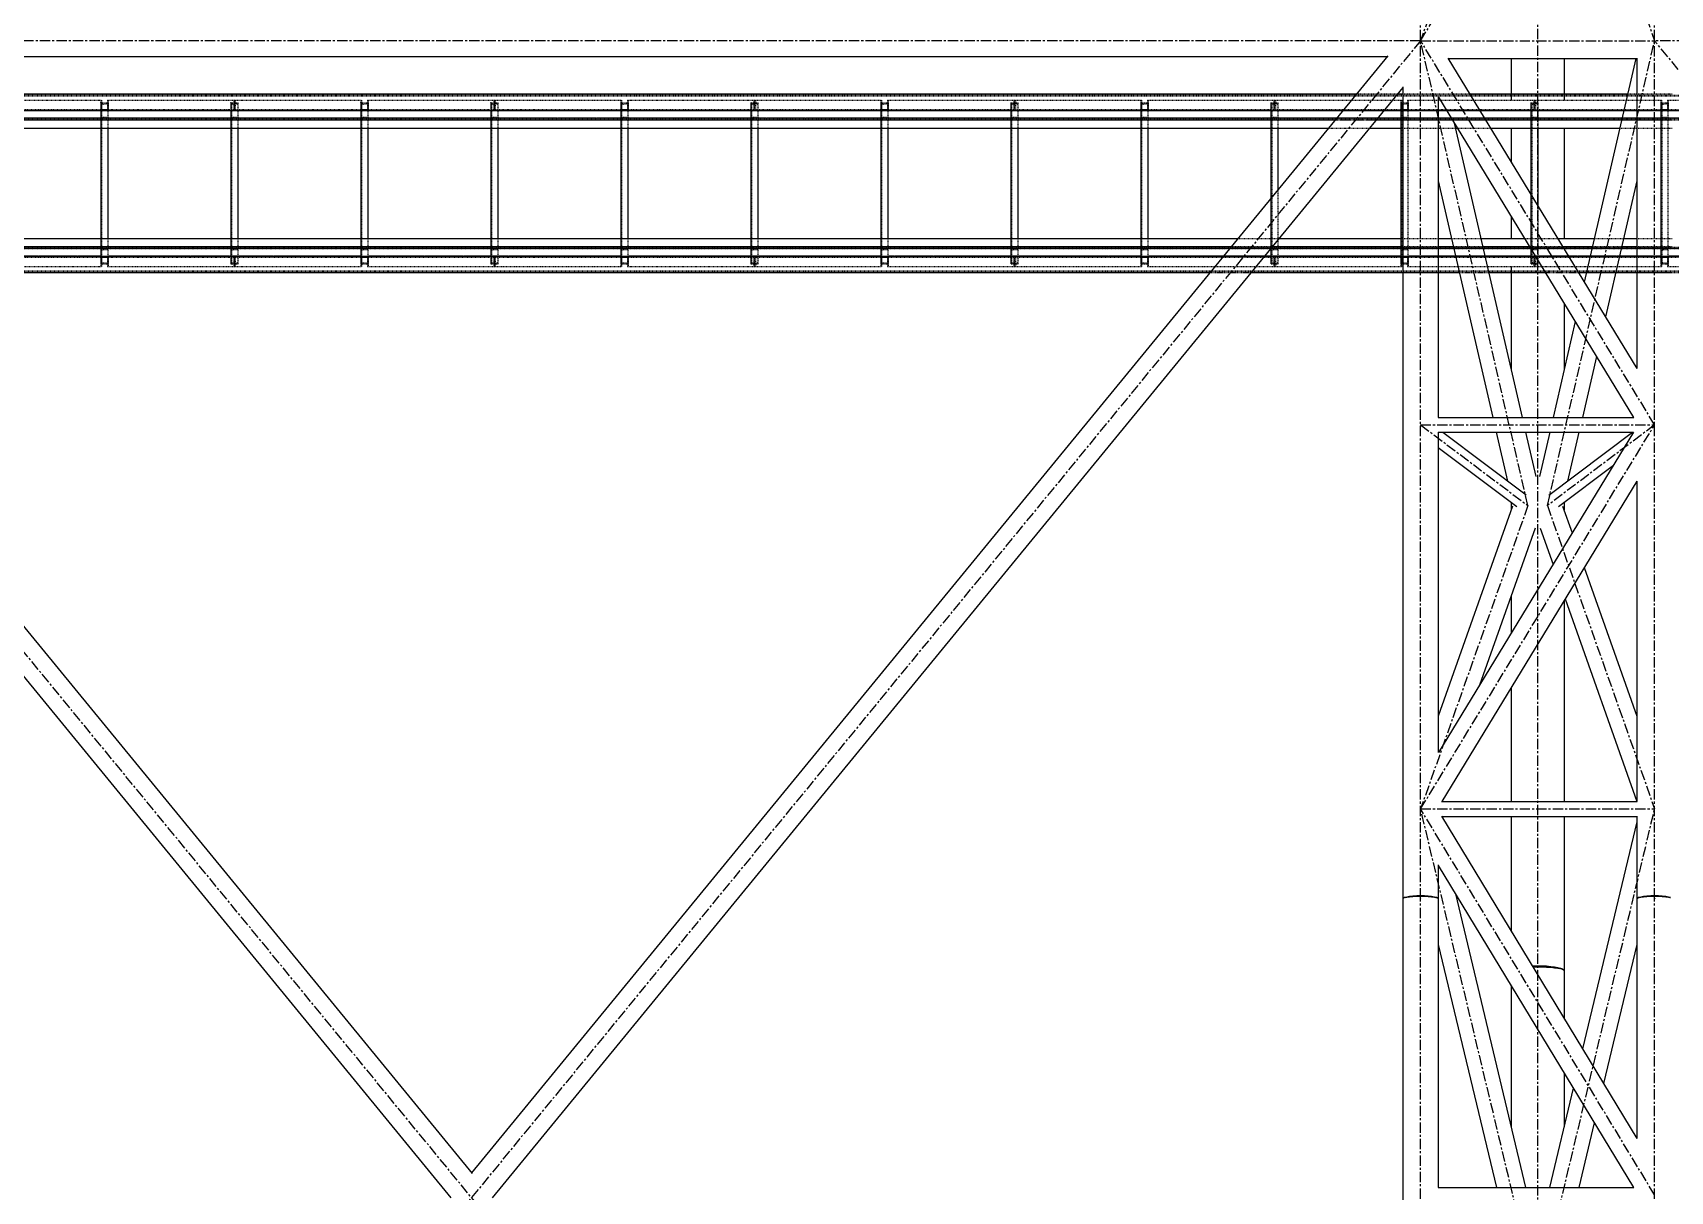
# Model space of a CAD drawing. Header units: millimetres. Extents: x 5143 to 30813, y 232 to 21408.
# Drawn here: x 18937 to 20197, y 16635 to 17526 of the extents above; entities that cross this region are included whole.
import ezdxf

# ---------------------------------------------------------------- set-up
doc = ezdxf.new("R2010")
doc.units = ezdxf.units.MM
doc.header["$LTSCALE"] = 0.25
for name, pattern in [('CENTER', [50.8, 31.75, -6.35, 6.35, -6.35]), ('XKITLINE00', [0]), ('XKITLINE02', [4, 2, -2]), ('XKITLINE03', [6, 3, -1, 1, -1])]:
    doc.linetypes.add(name, pattern=pattern)

msp = doc.modelspace()

# ---------------------------------------------------------------- linework, layer by layer
at = {"color": 8, "linetype": 'CENTER'}
for p, q in [((20005, 16860.1), (20005, 18041.9)), ((20185, 16860.1), (20185, 18041.9)), ((20095, 17973.6), (20095, 16804.9)), ((20005, 17520), (20185, 17815.4)), ((20087.5, 17753.3), (20005, 17520)), ((20102.5, 17753.3), (20185, 17520)), ((20005, 17520), (18545, 15740.3)), ((20005, 15740.3), (18545, 17520)), ((20005, 17520), (18545, 17520)), ((20087.5, 17162.4), (20005, 17520)), ((20185, 17224.5), (20005, 17520)), ((20005, 17520), (20185, 17520)), ((20102.5, 17162.4), (20185, 17520)), ((21645, 15740.3), (20185, 17520)), ((21645, 17520), (20185, 17520)), ((20005, 17224.5), (20087.5, 17162.4)), ((20005, 16929.1), (20185, 17224.5)), ((20005, 17224.5), (20185, 17224.5)), ((20185, 17224.5), (20102.5, 17162.4)), ((20087.5, 17162.4), (20005, 16929.1)), ((20102.5, 17162.4), (20185, 16929.1)), ((20087.5, 16583.8), (20005, 16929.1)), ((20185, 16632.2), (20005, 16929.1)), ((20005, 16929.1), (20185, 16929.1)), ((20102.5, 16583.8), (20185, 16929.1)), ((20005, 15740.3), (20005, 16860.1)), ((20185, 15740.3), (20185, 16860.1)), ((20095, 16804.9), (20095, 15913.5))]:
    msp.add_line(p, q, dxfattribs=at)
at = {"color": 8, "linetype": 'XKITLINE00'}
for p, q in [((18570.2, 17508.4), (19275.5, 16648.8)), ((18570.7, 17507.8), (19979.2, 17507.8)), ((19979.7, 17508.4), (19275, 16649.3)), ((20025.9, 17506.6), (20171.4, 17267.9)), ((20026.1, 17506.3), (20171.3, 17506.3)), ((20074.7, 17506.3), (20074.7, 17474.3)), ((20115.3, 17506.3), (20115.3, 17474.3)), ((20170.6, 17506.3), (20130.9, 17334.3)), ((20171.3, 17506.6), (20171.3, 17267.9)), ((18558.6, 17484.1), (19259.2, 16630.1)), ((19991.3, 17484.1), (19290.8, 16630.1)), ((19991.3, 17484.4), (19991.3, 16860.1)), ((20018.6, 17476.7), (20018.6, 17230.2)), ((20018.7, 17476.6), (20168.8, 17230.2)), ((20074.7, 17460.6), (20074.7, 17460.3)), ((20115.3, 17460.6), (20115.3, 17460.3)), ((20030.9, 17456.6), (20083.1, 17230.2)), ((20074.7, 17452.8), (20074.7, 17426.5)), ((20115.3, 17452.8), (20115.3, 17367.8)), ((20018.6, 17412.1), (20060.6, 17230.2)), ((20171.3, 17412.1), (20147.2, 17307.5)), ((20074.7, 17384.6), (20074.7, 17367.8)), ((20074.7, 17360.3), (20074.7, 17360)), ((20115.3, 17360.3), (20115.3, 17360)), ((20074.7, 17346.3), (20074.7, 17266.6)), ((20115.3, 17318), (20115.3, 17266.6)), ((20123.9, 17303.9), (20106.9, 17230.2)), ((20140.2, 17277.1), (20129.4, 17230.2)), ((20018.5, 17230.2), (20169, 17230.2)), ((20018.6, 17219), (20018.6, 16972.4)), ((20018.6, 17218.8), (20168.8, 17218.8)), ((20168.8, 17219), (20018.7, 16972.5)), ((20022, 17218.8), (20086.1, 17170.6)), ((20063.2, 17218.8), (20071.9, 17181.3)), ((20085.7, 17218.8), (20093.6, 17184.8)), ((20104.3, 17218.8), (20096.4, 17184.9)), ((20103.6, 17170.4), (20168, 17218.8)), ((20126.7, 17218.8), (20118.1, 17181.3)), ((20018.6, 17207.1), (20079.1, 17161.6)), ((20111, 17161.7), (20153.4, 17193.6)), ((20171.4, 17181.2), (20021.2, 16934.8)), ((20171.3, 17181.2), (20171.3, 16934.8)), ((20075.8, 17162.1), (20018.6, 17000.5)), ((20074.7, 17164.9), (20074.7, 17159.1)), ((20114.2, 17162.1), (20121.6, 17141.4)), ((20115.3, 17164.9), (20115.3, 17159.1)), ((20093, 17145.1), (20050.3, 17024.4)), ((20097, 17145.1), (20106.9, 17117.2)), ((20130.9, 17114.8), (20171.3, 17000.5)), ((20074.7, 17093.4), (20074.7, 17064.4)), ((20115.3, 17089.2), (20115.3, 16934.8)), ((20116.2, 17090.7), (20171.3, 16934.8)), ((20074.7, 17022.5), (20074.7, 16934.8)), ((20021, 16934.8), (20171.5, 16934.8)), ((20021.1, 16923.5), (20171.3, 16675.7)), ((20021.2, 16923.4), (20171.3, 16923.4)), ((20074.7, 16923.4), (20074.7, 16835.2)), ((20115.3, 16923.4), (20115.3, 16804.9)), ((20171.3, 16919.1), (20129.6, 16744.5)), ((20171.3, 16923.5), (20171.3, 16860.1)), ((20018.6, 16886), (20018.6, 16860.1)), ((20018.6, 16885.5), (20168.8, 16637.9)), ((19991.7, 16860.7), (19991.3, 16860.1)), ((19991.7, 16860.5), (19991.3, 16860.1)), ((19991.3, 16860.1), (19991.3, 15786)), ((19991.7, 16860.7), (19992.7, 16861.2)), ((19991.7, 16860.5), (19992.7, 16860.9)), ((19992.7, 16861.2), (19994.3, 16861.6)), ((19992.7, 16860.9), (19994.3, 16861.3)), ((19993, 16861), (19993.2, 16861.1)), ((19993.2, 16861.1), (19994.8, 16861.6)), ((19994.3, 16861.6), (19996.5, 16862)), ((19994.3, 16861.3), (19996.5, 16861.6)), ((19994.8, 16861.6), (19996.9, 16861.9)), ((19996.5, 16862), (19999.1, 16862.3)), ((19996.5, 16861.6), (19999.1, 16861.8)), ((19996.9, 16861.9), (19999.3, 16862.2)), ((19999.1, 16862.3), (20002, 16862.5)), ((19999.1, 16861.8), (20002, 16861.9)), ((19999.3, 16862.2), (20002.1, 16862.4)), ((20002, 16862.5), (20005, 16862.5)), ((20002, 16861.9), (20005, 16862)), ((20002.1, 16862.4), (20005, 16862.4)), ((20005, 16862.5), (20008, 16862.5)), ((20005, 16862.4), (20007.9, 16862.4)), ((20005, 16862), (20008, 16861.9)), ((20007.9, 16862.4), (20010.7, 16862.2)), ((20008, 16862.5), (20010.9, 16862.3)), ((20008, 16861.9), (20010.9, 16861.8)), ((20010.7, 16862.2), (20013.1, 16861.9)), ((20010.9, 16862.3), (20013.5, 16862)), ((20010.9, 16861.8), (20013.5, 16861.6)), ((20013.1, 16861.9), (20015.2, 16861.6)), ((20013.5, 16862), (20015.7, 16861.6)), ((20013.5, 16861.6), (20015.7, 16861.3)), ((20015.2, 16861.6), (20016.8, 16861.1)), ((20015.7, 16861.6), (20017.3, 16861.2)), ((20015.7, 16861.3), (20017.3, 16860.9)), ((20016.8, 16861.1), (20017, 16861)), ((20017.3, 16861.2), (20018.3, 16860.7)), ((20017.3, 16860.9), (20018.3, 16860.5)), ((20018.3, 16860.7), (20018.6, 16860.1)), ((20018.3, 16860.5), (20018.6, 16860.1)), ((20018.6, 16860.1), (20018.6, 16637.9)), ((20031.9, 16863.7), (20085.8, 16637.9)), ((20171.7, 16860.7), (20171.3, 16860.1)), ((20171.7, 16860.5), (20171.3, 16860.1)), ((20171.3, 16860.1), (20171.3, 16675.7)), ((20171.7, 16860.7), (20172.7, 16861.2)), ((20171.7, 16860.5), (20172.7, 16860.9)), ((20172.7, 16861.2), (20174.3, 16861.6)), ((20172.7, 16860.9), (20174.3, 16861.3)), ((20173, 16861), (20173.2, 16861.1)), ((20173.2, 16861.1), (20174.8, 16861.6)), ((20174.3, 16861.6), (20176.5, 16862)), ((20174.3, 16861.3), (20176.5, 16861.6)), ((20174.8, 16861.6), (20176.9, 16861.9)), ((20176.5, 16862), (20179.1, 16862.3)), ((20176.5, 16861.6), (20179.1, 16861.8)), ((20176.9, 16861.9), (20179.3, 16862.2)), ((20179.1, 16862.3), (20182, 16862.5)), ((20179.1, 16861.8), (20182, 16862)), ((20179.3, 16862.2), (20182.1, 16862.4)), ((20182, 16862.5), (20185, 16862.5)), ((20182, 16862), (20185, 16862)), ((20182.1, 16862.4), (20185, 16862.4)), ((20185, 16862.5), (20188, 16862.5)), ((20185, 16862.4), (20187.9, 16862.4)), ((20185, 16862), (20188, 16862)), ((20187.9, 16862.4), (20190.7, 16862.2)), ((20188, 16862.5), (20190.9, 16862.3)), ((20188, 16862), (20190.9, 16861.8)), ((20190.7, 16862.2), (20193.1, 16861.9)), ((20190.9, 16862.3), (20193.5, 16862)), ((20190.9, 16861.8), (20193.5, 16861.6)), ((20193.1, 16861.9), (20195.2, 16861.6)), ((20193.5, 16862), (20195.7, 16861.6)), ((20193.5, 16861.6), (20195.7, 16861.3)), ((20195.2, 16861.6), (20196.8, 16861.1)), ((20195.7, 16861.6), (20197.3, 16861.2)), ((20195.7, 16861.3), (20197.3, 16860.9)), ((20196.8, 16861.1), (20197, 16861)), ((20018.6, 16824.8), (20063.3, 16637.9)), ((20171.3, 16824.8), (20145.8, 16717.9)), ((20090.9, 16808.4), (20091.5, 16808.4)), ((20091.1, 16808.2), (20091.7, 16808.2)), ((20091.4, 16807.6), (20091.5, 16807.6)), ((20091.5, 16808.4), (20095, 16808.5)), ((20091.5, 16807.6), (20095, 16807.7)), ((20091.7, 16808.2), (20095, 16808.3)), ((20095, 16808.5), (20098.5, 16808.4)), ((20095, 16808.3), (20098.3, 16808.2)), ((20095, 16807.7), (20098.5, 16807.6)), ((20098.3, 16808.2), (20101.5, 16808.1)), ((20098.5, 16808.4), (20101.9, 16808.3)), ((20098.5, 16807.6), (20101.9, 16807.5)), ((20101.5, 16808.1), (20104.6, 16807.8)), ((20101.9, 16808.3), (20105.1, 16808)), ((20101.9, 16807.5), (20105.1, 16807.3)), ((20104.6, 16807.8), (20107.3, 16807.5)), ((20105.1, 16808), (20108, 16807.6)), ((20105.1, 16807.3), (20108, 16807)), ((20107.3, 16807.5), (20109.6, 16807.1)), ((20108, 16807.6), (20110.5, 16807.2)), ((20108, 16807), (20110.5, 16806.7)), ((20109.6, 16807.1), (20111.6, 16806.6)), ((20110.5, 16807.2), (20112.6, 16806.7)), ((20110.5, 16806.7), (20112.6, 16806.3)), ((20111.6, 16806.6), (20112.1, 16806.4)), ((20112.6, 16806.7), (20114.1, 16806.1)), ((20112.6, 16806.3), (20114.1, 16805.8)), ((20114.1, 16806.1), (20115, 16805.5)), ((20114.1, 16805.8), (20115, 16805.4)), ((20115, 16805.5), (20115.3, 16804.9)), ((20115, 16805.4), (20115.3, 16804.9)), ((20115.3, 16804.9), (20115.3, 16768.2)), ((20074.7, 16793), (20074.7, 16684.5)), ((20122.4, 16714.3), (20104.1, 16637.9)), ((20115.3, 16726.1), (20115.3, 16684.5)), ((20138.6, 16687.7), (20126.7, 16637.9)), ((20018.6, 16637.9), (20169, 16637.9))]:
    msp.add_line(p, q, dxfattribs=at)
at = {"color": 3, "linetype": 'XKITLINE02'}
for p, q in [((17635, 17478.1), (21735, 17478.1)), ((17635, 17477.6), (21735, 17477.6)), ((18892.7, 17474.3), (18990.4, 17474.3)), ((18989.8, 17474.3), (18989.8, 17466.3)), ((18990, 17348.3), (18990, 17472.3)), ((18990, 17472.3), (18995.5, 17472.3)), ((18990, 17472.3), (18995.5, 17472.3)), ((18990, 17460.3), (18990, 17472.3)), ((18990.4, 17474.3), (18990.4, 17467.1)), ((18990.7, 17348.3), (18990.7, 17472.3)), ((18990.7, 17471.2), (18995.5, 17471.6)), ((18990.7, 17461.3), (18990.7, 17471.2)), ((18994.9, 17474.3), (18994.9, 17467.1)), ((18994.9, 17474.3), (19092.7, 17474.3)), ((18995.5, 17474.3), (18995.5, 17466.3)), ((18995.5, 17348.3), (18995.5, 17472.3)), ((18995.5, 17471.6), (18995.5, 17472.3)), ((19090, 17348.3), (19090, 17472.3)), ((19090, 17472.3), (19095.5, 17472.3)), ((19090, 17472.3), (19095.5, 17472.3)), ((19090, 17460.3), (19090, 17472.3)), ((19090.7, 17348.3), (19090.7, 17472.3)), ((19090.7, 17471.2), (19095.5, 17471.6)), ((19090.7, 17461.3), (19090.7, 17471.2)), ((19092.2, 17474.3), (19092.2, 17467.1)), ((19092.7, 17474.3), (19190.4, 17474.3)), ((19092.7, 17466.3), (19092.7, 17474.3)), ((19092.7, 17466.3), (19092.7, 17474.3)), ((19093.3, 17474.3), (19093.3, 17467.1)), ((19095.5, 17348.3), (19095.5, 17472.3)), ((19095.5, 17471.6), (19095.5, 17472.3)), ((19189.8, 17474.3), (19189.8, 17466.3)), ((19190, 17348.3), (19190, 17472.3)), ((19190, 17472.3), (19195.5, 17472.3)), ((19190, 17472.3), (19195.5, 17472.3)), ((19190, 17460.3), (19190, 17472.3)), ((19190.4, 17474.3), (19190.4, 17467.1)), ((19190.7, 17348.3), (19190.7, 17472.3)), ((19190.7, 17471.2), (19195.5, 17471.6)), ((19190.7, 17461.3), (19190.7, 17471.2)), ((19194.9, 17474.3), (19194.9, 17467.1)), ((19194.9, 17474.3), (19292.7, 17474.3)), ((19195.5, 17474.3), (19195.5, 17466.3)), ((19195.5, 17348.3), (19195.5, 17472.3)), ((19195.5, 17471.6), (19195.5, 17472.3)), ((19290, 17472.3), (19295.5, 17472.3)), ((19290, 17460.3), (19290, 17472.3)), ((19290, 17348.3), (19290, 17472.3)), ((19290, 17472.3), (19295.5, 17472.3)), ((19290.7, 17348.3), (19290.7, 17472.3)), ((19290.7, 17471.2), (19295.5, 17471.6)), ((19290.7, 17461.3), (19290.7, 17471.2)), ((19292.2, 17474.3), (19292.2, 17467.1)), ((19292.7, 17466.3), (19292.7, 17474.3)), ((19292.7, 17474.3), (19390.4, 17474.3)), ((19292.7, 17466.3), (19292.7, 17474.3)), ((19293.3, 17474.3), (19293.3, 17467.1)), ((19295.5, 17471.6), (19295.5, 17472.3)), ((19295.5, 17348.3), (19295.5, 17472.3)), ((19389.8, 17474.3), (19389.8, 17466.3)), ((19390, 17472.3), (19395.5, 17472.3)), ((19390, 17460.3), (19390, 17472.3)), ((19390, 17348.3), (19390, 17472.3)), ((19390, 17472.3), (19395.5, 17472.3)), ((19390.4, 17474.3), (19390.4, 17467.1)), ((19390.7, 17348.3), (19390.7, 17472.3)), ((19390.7, 17471.2), (19395.5, 17471.6)), ((19390.7, 17461.3), (19390.7, 17471.2)), ((19394.9, 17474.3), (19394.9, 17467.1)), ((19394.9, 17474.3), (19492.7, 17474.3)), ((19395.5, 17474.3), (19395.5, 17466.3)), ((19395.5, 17471.6), (19395.5, 17472.3)), ((19395.5, 17348.3), (19395.5, 17472.3)), ((19490, 17348.3), (19490, 17472.3)), ((19490, 17472.3), (19495.5, 17472.3)), ((19490, 17472.3), (19495.5, 17472.3)), ((19490, 17460.3), (19490, 17472.3)), ((19490.7, 17348.3), (19490.7, 17472.3)), ((19490.7, 17471.2), (19495.5, 17471.6)), ((19490.7, 17461.3), (19490.7, 17471.2)), ((19492.2, 17474.3), (19492.2, 17467.1)), ((19492.7, 17466.3), (19492.7, 17474.3)), ((19492.7, 17474.3), (19590.4, 17474.3)), ((19492.7, 17466.3), (19492.7, 17474.3)), ((19493.3, 17474.3), (19493.3, 17467.1)), ((19495.5, 17348.3), (19495.5, 17472.3)), ((19495.5, 17471.6), (19495.5, 17472.3)), ((19589.8, 17474.3), (19589.8, 17466.3)), ((19590, 17348.3), (19590, 17472.3)), ((19590, 17472.3), (19595.5, 17472.3)), ((19590, 17472.3), (19595.5, 17472.3)), ((19590, 17460.3), (19590, 17472.3)), ((19590.4, 17474.3), (19590.4, 17467.1)), ((19590.7, 17348.3), (19590.7, 17472.3)), ((19590.7, 17471.2), (19595.5, 17471.6)), ((19590.7, 17461.3), (19590.7, 17471.2)), ((19594.9, 17474.3), (19594.9, 17467.1)), ((19594.9, 17474.3), (19692.7, 17474.3)), ((19595.5, 17474.3), (19595.5, 17466.3)), ((19595.5, 17348.3), (19595.5, 17472.3)), ((19595.5, 17471.6), (19595.5, 17472.3)), ((19690, 17348.3), (19690, 17472.3)), ((19690, 17472.3), (19695.5, 17472.3)), ((19690, 17472.3), (19695.5, 17472.3)), ((19690, 17460.3), (19690, 17472.3)), ((19690.7, 17348.3), (19690.7, 17472.3)), ((19690.7, 17471.2), (19695.5, 17471.6)), ((19690.7, 17461.3), (19690.7, 17471.2)), ((19692.2, 17474.3), (19692.2, 17467.1)), ((19692.7, 17466.3), (19692.7, 17474.3)), ((19692.7, 17474.3), (19790.4, 17474.3)), ((19692.7, 17466.3), (19692.7, 17474.3)), ((19693.3, 17474.3), (19693.3, 17467.1)), ((19695.5, 17348.3), (19695.5, 17472.3)), ((19695.5, 17471.6), (19695.5, 17472.3)), ((19789.8, 17474.3), (19789.8, 17466.3)), ((19790, 17348.3), (19790, 17472.3)), ((19790, 17472.3), (19795.5, 17472.3)), ((19790, 17472.3), (19795.5, 17472.3)), ((19790, 17460.3), (19790, 17472.3)), ((19790.4, 17474.3), (19790.4, 17467.1)), ((19790.7, 17348.3), (19790.7, 17472.3)), ((19790.7, 17471.2), (19795.5, 17471.6)), ((19790.7, 17461.3), (19790.7, 17471.2)), ((19794.9, 17474.3), (19794.9, 17467.1)), ((19794.9, 17474.3), (19892.7, 17474.3)), ((19795.5, 17474.3), (19795.5, 17466.3)), ((19795.5, 17348.3), (19795.5, 17472.3)), ((19795.5, 17471.6), (19795.5, 17472.3)), ((19890, 17348.3), (19890, 17472.3)), ((19890, 17472.3), (19895.5, 17472.3)), ((19890, 17472.3), (19895.5, 17472.3)), ((19890, 17460.3), (19890, 17472.3)), ((19890.7, 17348.3), (19890.7, 17472.3)), ((19890.7, 17471.2), (19895.5, 17471.6)), ((19890.7, 17461.3), (19890.7, 17471.2)), ((19892.2, 17474.3), (19892.2, 17467.1)), ((19892.7, 17466.3), (19892.7, 17474.3)), ((19892.7, 17474.3), (19955.7, 17474.3)), ((19892.7, 17466.3), (19892.7, 17474.3)), ((19893.3, 17474.3), (19893.3, 17467.1)), ((19895.5, 17348.3), (19895.5, 17472.3)), ((19895.5, 17471.6), (19895.5, 17472.3)), ((19953.7, 17474.3), (19990.4, 17474.3)), ((19955.6, 17479), (19987.1, 17479)), ((19989.8, 17474.3), (19989.8, 17466.3)), ((19990, 17348.3), (19990, 17472.3)), ((19990, 17472.3), (19995.5, 17472.3)), ((19990, 17472.3), (19995.5, 17472.3)), ((19990, 17460.3), (19990, 17472.3)), ((19990.4, 17474.3), (19990.4, 17467.1)), ((19990.7, 17348.3), (19990.7, 17472.3)), ((19990.7, 17471.2), (19995.5, 17471.6)), ((19990.7, 17461.3), (19990.7, 17471.2)), ((19991.3, 17479), (20042.8, 17479)), ((19994.9, 17474.3), (19994.9, 17467.1)), ((19994.9, 17474.3), (20092.7, 17474.3)), ((19995.5, 17474.3), (19995.5, 17466.3)), ((19995.5, 17348.3), (19995.5, 17472.3)), ((19995.5, 17471.6), (19995.5, 17472.3)), ((20090, 17348.3), (20090, 17472.3)), ((20090, 17472.3), (20095.5, 17472.3)), ((20090, 17472.3), (20095.5, 17472.3)), ((20090, 17460.3), (20090, 17472.3)), ((20090.7, 17348.3), (20090.7, 17472.3)), ((20090.7, 17471.2), (20095.5, 17471.6)), ((20090.7, 17461.3), (20090.7, 17471.2)), ((20092.2, 17474.3), (20092.2, 17467.1)), ((20092.7, 17466.3), (20092.7, 17474.3)), ((20092.7, 17474.3), (20190.4, 17474.3)), ((20092.7, 17466.3), (20092.7, 17474.3)), ((20093.3, 17474.3), (20093.3, 17467.1)), ((20095.5, 17348.3), (20095.5, 17472.3)), ((20095.5, 17471.6), (20095.5, 17472.3)), ((20164.3, 17479), (20198.6, 17479)), ((20189.8, 17474.3), (20189.8, 17466.3)), ((20190, 17348.3), (20190, 17472.3)), ((20190, 17472.3), (20195.5, 17472.3)), ((20190, 17472.3), (20195.5, 17472.3)), ((20190, 17460.3), (20190, 17472.3)), ((20190.4, 17474.3), (20190.4, 17467.1)), ((20190.7, 17348.3), (20190.7, 17472.3)), ((20190.7, 17471.2), (20195.5, 17471.6)), ((20190.7, 17461.3), (20190.7, 17471.2)), ((20194.9, 17474.3), (20194.9, 17467.1)), ((20194.9, 17474.3), (20292.7, 17474.3)), ((20195.5, 17474.3), (20195.5, 17466.3)), ((20195.5, 17348.3), (20195.5, 17472.3)), ((20195.5, 17471.6), (20195.5, 17472.3)), ((17635, 17460.4), (21735, 17460.4)), ((17635, 17460.3), (21735, 17460.3)), ((17635, 17459.8), (21735, 17459.8)), ((17635, 17459.4), (21735, 17459.4)), ((17635, 17459), (21695, 17459)), ((18892.7, 17466.3), (18995.6, 17466.3)), ((18893.3, 17467.1), (18995.6, 17467.1)), ((18989.7, 17467.1), (18989.7, 17466.3)), ((18989.7, 17467.1), (19092.2, 17467.1)), ((18989.7, 17466.3), (19092.7, 17466.3)), ((18990, 17460.3), (18995.5, 17460.3)), ((18990.7, 17461.3), (18995.5, 17461)), ((18995.5, 17460.3), (18995.5, 17461)), ((18995.6, 17467.1), (18995.6, 17466.3)), ((19086.9, 17467.1), (19086.9, 17466.3)), ((19090, 17466.3), (19092.7, 17466.3)), ((19090, 17460.3), (19095.5, 17460.3)), ((19090.7, 17461.3), (19095.5, 17461)), ((19092.7, 17466.3), (19195.6, 17466.3)), ((19093.3, 17467.1), (19195.6, 17467.1)), ((19095.5, 17460.3), (19095.5, 17461)), ((19098.6, 17467.1), (19098.6, 17466.3)), ((19189.7, 17467.1), (19189.7, 17466.3)), ((19189.7, 17467.1), (19292.2, 17467.1)), ((19189.7, 17466.3), (19292.7, 17466.3)), ((19190, 17460.3), (19195.5, 17460.3)), ((19190.7, 17461.3), (19195.5, 17461)), ((19195.5, 17460.3), (19195.5, 17461)), ((19195.6, 17467.1), (19195.6, 17466.3)), ((19286.9, 17467.1), (19286.9, 17466.3)), ((19290, 17466.3), (19292.7, 17466.3)), ((19290, 17460.3), (19295.5, 17460.3)), ((19290.7, 17461.3), (19295.5, 17461)), ((19292.7, 17466.3), (19395.6, 17466.3)), ((19293.3, 17467.1), (19395.6, 17467.1)), ((19295.5, 17460.3), (19295.5, 17461)), ((19298.6, 17467.1), (19298.6, 17466.3)), ((19389.7, 17467.1), (19389.7, 17466.3)), ((19389.7, 17467.1), (19492.2, 17467.1)), ((19389.7, 17466.3), (19492.7, 17466.3)), ((19390, 17460.3), (19395.5, 17460.3)), ((19390.7, 17461.3), (19395.5, 17461)), ((19395.5, 17460.3), (19395.5, 17461)), ((19395.6, 17467.1), (19395.6, 17466.3)), ((19486.9, 17467.1), (19486.9, 17466.3)), ((19490, 17466.3), (19492.7, 17466.3)), ((19490, 17460.3), (19495.5, 17460.3)), ((19490.7, 17461.3), (19495.5, 17461)), ((19492.7, 17466.3), (19595.6, 17466.3)), ((19493.3, 17467.1), (19595.6, 17467.1)), ((19495.5, 17460.3), (19495.5, 17461)), ((19498.6, 17467.1), (19498.6, 17466.3)), ((19589.7, 17467.1), (19589.7, 17466.3)), ((19589.7, 17467.1), (19692.2, 17467.1)), ((19589.7, 17466.3), (19692.7, 17466.3)), ((19590, 17460.3), (19595.5, 17460.3)), ((19590.7, 17461.3), (19595.5, 17461)), ((19595.5, 17460.3), (19595.5, 17461)), ((19595.6, 17467.1), (19595.6, 17466.3)), ((19686.9, 17467.1), (19686.9, 17466.3)), ((19690, 17466.3), (19692.7, 17466.3)), ((19690, 17460.3), (19695.5, 17460.3)), ((19690.7, 17461.3), (19695.5, 17461)), ((19692.7, 17466.3), (19795.6, 17466.3)), ((19693.3, 17467.1), (19795.6, 17467.1)), ((19695.5, 17460.3), (19695.5, 17461)), ((19698.6, 17467.1), (19698.6, 17466.3)), ((19789.7, 17467.1), (19789.7, 17466.3)), ((19789.7, 17467.1), (19892.2, 17467.1)), ((19789.7, 17466.3), (19892.7, 17466.3)), ((19790, 17460.3), (19795.5, 17460.3)), ((19790.7, 17461.3), (19795.5, 17461)), ((19795.5, 17460.3), (19795.5, 17461)), ((19795.6, 17467.1), (19795.6, 17466.3)), ((19886.9, 17467.1), (19886.9, 17466.3)), ((19890, 17466.3), (19892.7, 17466.3)), ((19890, 17460.3), (19895.5, 17460.3)), ((19890.7, 17461.3), (19895.5, 17461)), ((19892.7, 17466.3), (19995.6, 17466.3)), ((19893.3, 17467.1), (19995.6, 17467.1)), ((19895.5, 17460.3), (19895.5, 17461)), ((19898.6, 17467.1), (19898.6, 17466.3)), ((19939.2, 17459), (19970.7, 17459)), ((19945.2, 17466.3), (19989.8, 17466.3)), ((19989.7, 17467.1), (19989.7, 17466.3)), ((19989.7, 17467.1), (20092.2, 17467.1)), ((19989.7, 17466.3), (20092.7, 17466.3)), ((19990, 17460.3), (19995.5, 17460.3)), ((19990.7, 17461.3), (19995.5, 17461)), ((19991.3, 17459), (20054.9, 17459)), ((19995.5, 17460.3), (19995.5, 17461)), ((19995.6, 17467.1), (19995.6, 17466.3)), ((20018.3, 17466.3), (20092.7, 17466.3)), ((20086.9, 17467.1), (20086.9, 17466.3)), ((20090, 17460.3), (20095.5, 17460.3)), ((20090.7, 17461.3), (20095.5, 17461)), ((20092.7, 17466.3), (20195.6, 17466.3)), ((20093.3, 17467.1), (20195.6, 17467.1)), ((20095.5, 17460.3), (20095.5, 17461)), ((20098.6, 17467.1), (20098.6, 17466.3)), ((20159.7, 17459), (20198.6, 17459)), ((20161.4, 17466.3), (20189.8, 17466.3)), ((20189.7, 17467.1), (20189.7, 17466.3)), ((20189.7, 17467.1), (20292.2, 17467.1)), ((20189.7, 17466.3), (20292.7, 17466.3)), ((20190, 17460.3), (20195.5, 17460.3)), ((20190.7, 17461.3), (20195.5, 17461)), ((20195.5, 17460.3), (20195.5, 17461)), ((20195.6, 17467.1), (20195.6, 17466.3)), ((19934.1, 17452.8), (19965.6, 17452.8)), ((19991.3, 17452.8), (20031.7, 17452.8)), ((20033.2, 17452.8), (20058.7, 17452.8)), ((20158.3, 17452.8), (20198.6, 17452.8)), ((19890, 17348.3), (19890, 17399)), ((19895.5, 17348.3), (19895.5, 17405.7)), ((20090, 17348.3), (20090, 17401.4)), ((20095.5, 17348.3), (20095.5, 17392.4)), ((17635, 17361.1), (21735, 17361.1)), ((17635, 17360.7), (21735, 17360.7)), ((17635, 17360.3), (21735, 17360.3)), ((17635, 17360.2), (21735, 17360.2)), ((18990, 17348.3), (18990, 17367.8)), ((18990, 17360.3), (18995.5, 17360.3)), ((18990, 17348.3), (18990, 17360.3)), ((18990.7, 17359.2), (18995.5, 17359.6)), ((18990.7, 17349.3), (18990.7, 17359.2)), ((18995.5, 17348.3), (18995.5, 17367.8)), ((18995.5, 17359.6), (18995.5, 17360.3)), ((19090, 17348.3), (19090, 17367.8)), ((19090, 17360.3), (19095.5, 17360.3)), ((19090, 17348.3), (19090, 17360.3)), ((19090.7, 17359.2), (19095.5, 17359.6)), ((19090.7, 17349.3), (19090.7, 17359.2)), ((19095.5, 17348.3), (19095.5, 17367.8)), ((19095.5, 17359.6), (19095.5, 17360.3)), ((19190, 17348.3), (19190, 17367.8)), ((19190, 17360.3), (19195.5, 17360.3)), ((19190, 17348.3), (19190, 17360.3)), ((19190.7, 17359.2), (19195.5, 17359.6)), ((19190.7, 17349.3), (19190.7, 17359.2)), ((19195.5, 17348.3), (19195.5, 17367.8)), ((19195.5, 17359.6), (19195.5, 17360.3)), ((19290, 17348.3), (19290, 17367.8)), ((19290, 17360.3), (19295.5, 17360.3)), ((19290, 17348.3), (19290, 17360.3)), ((19290.7, 17359.2), (19295.5, 17359.6)), ((19290.7, 17349.3), (19290.7, 17359.2)), ((19295.5, 17348.3), (19295.5, 17367.8)), ((19295.5, 17359.6), (19295.5, 17360.3)), ((19390, 17348.3), (19390, 17367.8)), ((19390, 17360.3), (19395.5, 17360.3)), ((19390, 17348.3), (19390, 17360.3)), ((19390.7, 17359.2), (19395.5, 17359.6)), ((19390.7, 17349.3), (19390.7, 17359.2)), ((19395.5, 17348.3), (19395.5, 17367.8)), ((19395.5, 17359.6), (19395.5, 17360.3)), ((19490, 17348.3), (19490, 17367.8)), ((19490, 17360.3), (19495.5, 17360.3)), ((19490, 17348.3), (19490, 17360.3)), ((19490.7, 17359.2), (19495.5, 17359.6)), ((19490.7, 17349.3), (19490.7, 17359.2)), ((19495.5, 17348.3), (19495.5, 17367.8)), ((19495.5, 17359.6), (19495.5, 17360.3)), ((19590, 17348.3), (19590, 17367.8)), ((19590, 17360.3), (19595.5, 17360.3)), ((19590, 17348.3), (19590, 17360.3)), ((19590.7, 17359.2), (19595.5, 17359.6)), ((19590.7, 17349.3), (19590.7, 17359.2)), ((19595.5, 17348.3), (19595.5, 17367.8)), ((19595.5, 17359.6), (19595.5, 17360.3)), ((19690, 17348.3), (19690, 17367.8)), ((19690, 17360.3), (19695.5, 17360.3)), ((19690, 17348.3), (19690, 17360.3)), ((19690.7, 17359.2), (19695.5, 17359.6)), ((19690.7, 17349.3), (19690.7, 17359.2)), ((19695.5, 17348.3), (19695.5, 17367.8)), ((19695.5, 17359.6), (19695.5, 17360.3)), ((19790, 17348.3), (19790, 17367.8)), ((19790, 17360.3), (19795.5, 17360.3)), ((19790, 17348.3), (19790, 17360.3)), ((19790.7, 17359.2), (19795.5, 17359.6)), ((19790.7, 17349.3), (19790.7, 17359.2)), ((19795.5, 17348.3), (19795.5, 17367.8)), ((19795.5, 17359.6), (19795.5, 17360.3)), ((19859.3, 17361.6), (19890.8, 17361.6)), ((19864.4, 17367.8), (19895.9, 17367.8)), ((19890, 17360.3), (19895.5, 17360.3)), ((19890, 17348.3), (19890, 17360.3)), ((19890.7, 17359.2), (19895.5, 17359.6)), ((19890.7, 17349.3), (19890.7, 17359.2)), ((19895.5, 17359.6), (19895.5, 17360.3)), ((19990, 17348.3), (19990, 17367.8)), ((19990, 17360.3), (19995.5, 17360.3)), ((19990, 17348.3), (19990, 17360.3)), ((19990.7, 17359.2), (19995.5, 17359.6)), ((19990.7, 17349.3), (19990.7, 17359.2)), ((19991.3, 17367.8), (20018.6, 17367.8)), ((19991.3, 17361.6), (20018.6, 17361.6)), ((19995.5, 17359.6), (19995.5, 17360.3)), ((20028.9, 17367.8), (20051.4, 17367.8)), ((20030.3, 17361.6), (20052.8, 17361.6)), ((20085, 17367.8), (20110.5, 17367.8)), ((20088.7, 17361.6), (20114.3, 17361.6)), ((20090, 17360.3), (20095.5, 17360.3)), ((20090, 17348.3), (20090, 17360.3)), ((20090.7, 17359.2), (20095.5, 17359.6)), ((20090.7, 17349.3), (20090.7, 17359.2)), ((20095.5, 17359.6), (20095.5, 17360.3)), ((20137.2, 17361.6), (20159.7, 17361.6)), ((20138.6, 17367.8), (20161.1, 17367.8)), ((20171.3, 17367.8), (20198.6, 17367.8)), ((20171.3, 17361.6), (20198.6, 17361.6)), ((20190, 17360.3), (20195.5, 17360.3)), ((20190, 17348.3), (20190, 17360.3)), ((20190.7, 17359.2), (20195.5, 17359.6)), ((20190.7, 17349.3), (20190.7, 17359.2)), ((20195.5, 17359.6), (20195.5, 17360.3)), ((18892.7, 17354.3), (18995.6, 17354.3)), ((18892.7, 17346.3), (18990.4, 17346.3)), ((18893.3, 17353.5), (18995.6, 17353.5)), ((18989.7, 17354.3), (19092.7, 17354.3)), ((18989.7, 17354.3), (18989.7, 17353.5)), ((18989.7, 17353.5), (19092.2, 17353.5)), ((18989.8, 17354.3), (18989.8, 17346.3)), ((18990, 17348.3), (18995.5, 17348.3)), ((18990, 17348.3), (18995.5, 17348.3)), ((18990.4, 17353.5), (18990.4, 17346.3)), ((18990.7, 17349.3), (18995.5, 17349)), ((18994.9, 17353.5), (18994.9, 17346.3)), ((18994.9, 17346.3), (19092.7, 17346.3)), ((18995.5, 17354.3), (18995.5, 17346.3)), ((18995.5, 17348.3), (18995.5, 17349)), ((18995.6, 17354.3), (18995.6, 17353.5)), ((19086.9, 17354.3), (19086.9, 17353.5)), ((19090, 17348.3), (19095.5, 17348.3)), ((19090, 17348.3), (19095.5, 17348.3)), ((19090.7, 17349.3), (19095.5, 17349)), ((19092.2, 17353.5), (19092.2, 17346.3)), ((19092.7, 17354.3), (19195.6, 17354.3)), ((19092.7, 17346.3), (19092.7, 17354.3)), ((19092.7, 17346.3), (19092.7, 17354.3)), ((19092.7, 17346.3), (19190.4, 17346.3)), ((19093.3, 17353.5), (19195.6, 17353.5)), ((19093.3, 17353.5), (19093.3, 17346.3)), ((19095.5, 17348.3), (19095.5, 17349)), ((19098.6, 17354.3), (19098.6, 17353.5)), ((19189.7, 17354.3), (19292.7, 17354.3)), ((19189.7, 17354.3), (19189.7, 17353.5)), ((19189.7, 17353.5), (19292.2, 17353.5)), ((19189.8, 17354.3), (19189.8, 17346.3)), ((19190, 17348.3), (19195.5, 17348.3)), ((19190, 17348.3), (19195.5, 17348.3)), ((19190.4, 17353.5), (19190.4, 17346.3)), ((19190.7, 17349.3), (19195.5, 17349)), ((19194.9, 17353.5), (19194.9, 17346.3)), ((19194.9, 17346.3), (19292.7, 17346.3)), ((19195.5, 17354.3), (19195.5, 17346.3)), ((19195.5, 17348.3), (19195.5, 17349)), ((19195.6, 17354.3), (19195.6, 17353.5)), ((19286.9, 17354.3), (19286.9, 17353.5)), ((19290, 17348.3), (19295.5, 17348.3)), ((19290, 17348.3), (19295.5, 17348.3)), ((19290.7, 17349.3), (19295.5, 17349)), ((19292.2, 17353.5), (19292.2, 17346.3)), ((19292.7, 17346.3), (19292.7, 17354.3)), ((19292.7, 17354.3), (19395.6, 17354.3)), ((19292.7, 17346.3), (19292.7, 17354.3)), ((19292.7, 17346.3), (19390.4, 17346.3)), ((19293.3, 17353.5), (19395.6, 17353.5)), ((19293.3, 17353.5), (19293.3, 17346.3)), ((19295.5, 17348.3), (19295.5, 17349)), ((19298.6, 17354.3), (19298.6, 17353.5)), ((19389.7, 17354.3), (19492.7, 17354.3)), ((19389.7, 17354.3), (19389.7, 17353.5)), ((19389.7, 17353.5), (19492.2, 17353.5)), ((19389.8, 17354.3), (19389.8, 17346.3)), ((19390, 17348.3), (19395.5, 17348.3)), ((19390, 17348.3), (19395.5, 17348.3)), ((19390.4, 17353.5), (19390.4, 17346.3)), ((19390.7, 17349.3), (19395.5, 17349)), ((19394.9, 17353.5), (19394.9, 17346.3)), ((19394.9, 17346.3), (19492.7, 17346.3)), ((19395.5, 17354.3), (19395.5, 17346.3)), ((19395.5, 17348.3), (19395.5, 17349)), ((19395.6, 17354.3), (19395.6, 17353.5)), ((19486.9, 17354.3), (19486.9, 17353.5)), ((19490, 17348.3), (19495.5, 17348.3)), ((19490, 17348.3), (19495.5, 17348.3)), ((19490.7, 17349.3), (19495.5, 17349)), ((19492.2, 17353.5), (19492.2, 17346.3)), ((19492.7, 17346.3), (19492.7, 17354.3)), ((19492.7, 17354.3), (19595.6, 17354.3)), ((19492.7, 17346.3), (19492.7, 17354.3)), ((19492.7, 17346.3), (19590.4, 17346.3)), ((19493.3, 17353.5), (19595.6, 17353.5)), ((19493.3, 17353.5), (19493.3, 17346.3)), ((19495.5, 17348.3), (19495.5, 17349)), ((19498.6, 17354.3), (19498.6, 17353.5)), ((19589.7, 17354.3), (19692.7, 17354.3)), ((19589.7, 17354.3), (19589.7, 17353.5)), ((19589.7, 17353.5), (19692.2, 17353.5)), ((19589.8, 17354.3), (19589.8, 17346.3)), ((19590, 17348.3), (19595.5, 17348.3)), ((19590, 17348.3), (19595.5, 17348.3)), ((19590.4, 17353.5), (19590.4, 17346.3)), ((19590.7, 17349.3), (19595.5, 17349)), ((19594.9, 17353.5), (19594.9, 17346.3)), ((19594.9, 17346.3), (19692.7, 17346.3)), ((19595.5, 17354.3), (19595.5, 17346.3)), ((19595.5, 17348.3), (19595.5, 17349)), ((19595.6, 17354.3), (19595.6, 17353.5)), ((19686.9, 17354.3), (19686.9, 17353.5)), ((19690, 17348.3), (19695.5, 17348.3)), ((19690, 17348.3), (19695.5, 17348.3)), ((19690.7, 17349.3), (19695.5, 17349)), ((19692.2, 17353.5), (19692.2, 17346.3)), ((19692.7, 17346.3), (19692.7, 17354.3)), ((19692.7, 17354.3), (19795.6, 17354.3)), ((19692.7, 17346.3), (19692.7, 17354.3)), ((19692.7, 17346.3), (19790.4, 17346.3)), ((19693.3, 17353.5), (19795.6, 17353.5)), ((19693.3, 17353.5), (19693.3, 17346.3)), ((19695.5, 17348.3), (19695.5, 17349)), ((19698.6, 17354.3), (19698.6, 17353.5)), ((19789.7, 17354.3), (19892.7, 17354.3)), ((19789.7, 17354.3), (19789.7, 17353.5)), ((19789.7, 17353.5), (19892.2, 17353.5)), ((19789.8, 17354.3), (19789.8, 17346.3)), ((19790, 17348.3), (19795.5, 17348.3)), ((19790, 17348.3), (19795.5, 17348.3)), ((19790.4, 17353.5), (19790.4, 17346.3)), ((19790.7, 17349.3), (19795.5, 17349)), ((19794.9, 17353.5), (19794.9, 17346.3)), ((19794.9, 17346.3), (19892.7, 17346.3)), ((19795.5, 17354.3), (19795.5, 17346.3)), ((19795.5, 17348.3), (19795.5, 17349)), ((19795.6, 17354.3), (19795.6, 17353.5)), ((19886.9, 17354.3), (19886.9, 17353.5)), ((19890, 17348.3), (19895.5, 17348.3)), ((19890, 17348.3), (19895.5, 17348.3)), ((19890.7, 17349.3), (19895.5, 17349)), ((19892.2, 17353.5), (19892.2, 17346.3)), ((19892.7, 17346.3), (19892.7, 17354.3)), ((19892.7, 17354.3), (19995.6, 17354.3)), ((19892.7, 17346.3), (19892.7, 17354.3)), ((19892.7, 17346.3), (19990.4, 17346.3)), ((19893.3, 17353.5), (19995.6, 17353.5)), ((19893.3, 17353.5), (19893.3, 17346.3)), ((19895.5, 17348.3), (19895.5, 17349)), ((19898.6, 17354.3), (19898.6, 17353.5)), ((19989.7, 17354.3), (20092.7, 17354.3)), ((19989.7, 17354.3), (19989.7, 17353.5)), ((19989.7, 17353.5), (20092.2, 17353.5)), ((19989.8, 17354.3), (19989.8, 17346.3)), ((19990, 17348.3), (19995.5, 17348.3)), ((19990, 17348.3), (19995.5, 17348.3)), ((19990.4, 17353.5), (19990.4, 17346.3)), ((19990.7, 17349.3), (19995.5, 17349)), ((19994.9, 17353.5), (19994.9, 17346.3)), ((19994.9, 17346.3), (20092.7, 17346.3)), ((19995.5, 17354.3), (19995.5, 17346.3)), ((19995.5, 17348.3), (19995.5, 17349)), ((19995.6, 17354.3), (19995.6, 17353.5)), ((20086.9, 17354.3), (20086.9, 17353.5)), ((20090, 17348.3), (20095.5, 17348.3)), ((20090, 17348.3), (20095.5, 17348.3)), ((20090.7, 17349.3), (20095.5, 17349)), ((20092.2, 17353.5), (20092.2, 17346.3)), ((20092.7, 17346.3), (20092.7, 17354.3)), ((20092.7, 17354.3), (20195.6, 17354.3)), ((20092.7, 17346.3), (20092.7, 17354.3)), ((20092.7, 17346.3), (20190.4, 17346.3)), ((20093.3, 17353.5), (20195.6, 17353.5)), ((20093.3, 17353.5), (20093.3, 17346.3)), ((20095.5, 17348.3), (20095.5, 17349)), ((20098.6, 17354.3), (20098.6, 17353.5)), ((20189.7, 17354.3), (20292.7, 17354.3)), ((20189.7, 17354.3), (20189.7, 17353.5)), ((20189.7, 17353.5), (20292.2, 17353.5)), ((20189.8, 17354.3), (20189.8, 17346.3)), ((20190, 17348.3), (20195.5, 17348.3)), ((20190, 17348.3), (20195.5, 17348.3)), ((20190.4, 17353.5), (20190.4, 17346.3)), ((20190.7, 17349.3), (20195.5, 17349)), ((20194.9, 17353.5), (20194.9, 17346.3)), ((20194.9, 17346.3), (20292.7, 17346.3)), ((20195.5, 17354.3), (20195.5, 17346.3)), ((20195.5, 17348.3), (20195.5, 17349)), ((20195.6, 17354.3), (20195.6, 17353.5)), ((17635, 17343), (21735, 17343)), ((17635, 17342.4), (21735, 17342.4)), ((17635, 17341.6), (21697.1, 17341.6)), ((19842.9, 17341.6), (19874.4, 17341.6)), ((19991.3, 17341.6), (20018.6, 17341.6)), ((20034.9, 17341.6), (20057.4, 17341.6)), ((20100.9, 17341.6), (20126.4, 17341.6)), ((20132.6, 17341.6), (20155.1, 17341.6)), ((20171.3, 17341.6), (20198.6, 17341.6))]:
    msp.add_line(p, q, dxfattribs=at)
at = {"color": 7, "linetype": 'XKITLINE00'}
for p, q in [((18594.4, 17479), (19955.6, 17479)), ((19987.1, 17479), (19991.3, 17479)), ((20042.8, 17479), (20164.3, 17479)), ((18610.8, 17459), (19939.2, 17459)), ((19970.7, 17459), (19991.3, 17459)), ((20054.9, 17459), (20159.7, 17459)), ((18615.9, 17452.8), (19934.1, 17452.8)), ((18990, 17367.8), (18990, 17452.8)), ((18995.5, 17367.8), (18995.5, 17452.8)), ((19090, 17367.8), (19090, 17452.8)), ((19095.5, 17367.8), (19095.5, 17452.8)), ((19190, 17367.8), (19190, 17452.8)), ((19195.5, 17367.8), (19195.5, 17452.8)), ((19290, 17367.8), (19290, 17452.8)), ((19295.5, 17367.8), (19295.5, 17452.8)), ((19390, 17367.8), (19390, 17452.8)), ((19395.5, 17367.8), (19395.5, 17452.8)), ((19490, 17367.8), (19490, 17452.8)), ((19495.5, 17367.8), (19495.5, 17452.8)), ((19590, 17367.8), (19590, 17452.8)), ((19595.5, 17367.8), (19595.5, 17452.8)), ((19690, 17367.8), (19690, 17452.8)), ((19695.5, 17367.8), (19695.5, 17452.8)), ((19790, 17367.8), (19790, 17452.8)), ((19795.5, 17367.8), (19795.5, 17452.8)), ((19890, 17399), (19890, 17452.8)), ((19895.5, 17405.7), (19895.5, 17452.8)), ((19965.6, 17452.8), (19991.3, 17452.8)), ((19990, 17367.8), (19990, 17452.8)), ((20031.7, 17452.8), (20033.2, 17452.8)), ((20058.7, 17452.8), (20158.3, 17452.8)), ((20090, 17401.4), (20090, 17452.8)), ((20095.5, 17392.4), (20095.5, 17452.8)), ((18685.6, 17367.8), (19864.4, 17367.8)), ((18690.7, 17361.6), (19859.3, 17361.6)), ((19890.8, 17361.6), (19991.3, 17361.6)), ((19895.9, 17367.8), (19991.3, 17367.8)), ((20018.6, 17367.8), (20028.9, 17367.8)), ((20018.6, 17361.6), (20030.3, 17361.6)), ((20051.4, 17367.8), (20085, 17367.8)), ((20052.8, 17361.6), (20088.7, 17361.6)), ((20110.5, 17367.8), (20138.6, 17367.8)), ((20114.3, 17361.6), (20137.2, 17361.6)), ((20159.7, 17361.6), (20171.3, 17361.6)), ((20161.1, 17367.8), (20171.3, 17367.8)), ((18707.1, 17341.6), (19842.9, 17341.6)), ((19874.4, 17341.6), (19991.3, 17341.6)), ((20018.6, 17341.6), (20034.9, 17341.6)), ((20057.4, 17341.6), (20100.9, 17341.6)), ((20126.4, 17341.6), (20132.6, 17341.6)), ((20155.1, 17341.6), (20171.3, 17341.6))]:
    msp.add_line(p, q, dxfattribs=at)
at = {"color": 1, "linetype": 'XKITLINE03'}
for p, q in [((18990, 17348.3), (18990, 17472.3)), ((19090, 17348.3), (19090, 17472.3)), ((19190, 17348.3), (19190, 17472.3)), ((19290, 17348.3), (19290, 17472.3)), ((19390, 17348.3), (19390, 17472.3)), ((19490, 17348.3), (19490, 17472.3)), ((19590, 17348.3), (19590, 17472.3)), ((19690, 17348.3), (19690, 17472.3)), ((19790, 17348.3), (19790, 17472.3)), ((19890, 17348.3), (19890, 17472.3)), ((19990, 17348.3), (19990, 17472.3)), ((20090, 17348.3), (20090, 17472.3)), ((20190, 17348.3), (20190, 17472.3)), ((17635, 17466.3), (21735, 17466.3)), ((21735, 17460.3), (17635, 17460.3)), ((18892.7, 17466.3), (18989.8, 17466.3)), ((18995.5, 17466.3), (19092.7, 17466.3)), ((19092.7, 17466.3), (19189.8, 17466.3)), ((19195.5, 17466.3), (19292.7, 17466.3)), ((19292.7, 17466.3), (19389.8, 17466.3)), ((19395.5, 17466.3), (19492.7, 17466.3)), ((19492.7, 17466.3), (19589.8, 17466.3)), ((19595.5, 17466.3), (19692.7, 17466.3)), ((19692.7, 17466.3), (19789.8, 17466.3)), ((19795.5, 17466.3), (19892.7, 17466.3)), ((19892.7, 17466.3), (19989.8, 17466.3)), ((19995.5, 17466.3), (20092.7, 17466.3)), ((20092.7, 17466.3), (20189.8, 17466.3)), ((20195.5, 17466.3), (20292.7, 17466.3)), ((17635, 17360.3), (21735, 17360.3)), ((17635, 17354.3), (21735, 17354.3)), ((18989.8, 17354.3), (18892.7, 17354.3)), ((19092.7, 17354.3), (18995.5, 17354.3)), ((19189.8, 17354.3), (19092.7, 17354.3)), ((19292.7, 17354.3), (19195.5, 17354.3)), ((19389.8, 17354.3), (19292.7, 17354.3)), ((19492.7, 17354.3), (19395.5, 17354.3)), ((19589.8, 17354.3), (19492.7, 17354.3)), ((19692.7, 17354.3), (19595.5, 17354.3)), ((19789.8, 17354.3), (19692.7, 17354.3)), ((19892.7, 17354.3), (19795.5, 17354.3)), ((19989.8, 17354.3), (19892.7, 17354.3)), ((20092.7, 17354.3), (19995.5, 17354.3)), ((20189.8, 17354.3), (20092.7, 17354.3)), ((20292.7, 17354.3), (20195.5, 17354.3))]:
    msp.add_line(p, q, dxfattribs=at)
at = {"color": 8, "linetype": 'XKITLINE00'}
for centre in [(20005, 17520), (20005, 17520), (20005, 17520), (20005, 17520), (20005, 17520), (20005, 17520), (20005, 17520), (20185, 17520), (20185, 17520), (20185, 17520), (20185, 17520), (20185, 17520), (20005, 17224.5), (20005, 17224.5), (20185, 17224.5), (20185, 17224.5), (20185, 17224.5), (20185, 17224.5), (20087.5, 17162.4), (20087.5, 17162.4), (20087.5, 17162.4), (20102.5, 17162.4), (20102.5, 17162.4), (20102.5, 17162.4), (20005, 16929.1), (20005, 16929.1), (20005, 16929.1), (20005, 16929.1), (20005, 16929.1), (20185, 16929.1), (20185, 16929.1), (20185, 16929.1), (20005, 16860.1), (20005, 16860.1), (20185, 16860.1), (20185, 16860.1), (20095, 16804.9), (20095, 16804.9)]:
    msp.add_circle(centre, 0.05, dxfattribs=at)
at = {"color": 1, "linetype": 'XKITLINE00'}
for centre in [(18990, 17472.3), (19090, 17472.3), (19190, 17472.3), (19290, 17472.3), (19390, 17472.3), (19490, 17472.3), (19590, 17472.3), (19690, 17472.3), (19790, 17472.3), (19890, 17472.3), (19990, 17472.3), (20090, 17472.3), (20190, 17472.3), (18989.8, 17466.3), (18990, 17460.3), (18995.5, 17466.3), (19090, 17460.3), (19092.7, 17466.3), (19092.7, 17466.3), (19189.8, 17466.3), (19190, 17460.3), (19195.5, 17466.3), (19290, 17460.3), (19292.7, 17466.3), (19292.7, 17466.3), (19389.8, 17466.3), (19390, 17460.3), (19395.5, 17466.3), (19490, 17460.3), (19492.7, 17466.3), (19492.7, 17466.3), (19589.8, 17466.3), (19590, 17460.3), (19595.5, 17466.3), (19690, 17460.3), (19692.7, 17466.3), (19692.7, 17466.3), (19789.8, 17466.3), (19790, 17460.3), (19795.5, 17466.3), (19890, 17460.3), (19892.7, 17466.3), (19892.7, 17466.3), (19989.8, 17466.3), (19990, 17460.3), (19995.5, 17466.3), (20090, 17460.3), (20092.7, 17466.3), (20092.7, 17466.3), (20189.8, 17466.3), (20190, 17460.3), (20195.5, 17466.3), (18990, 17360.3), (19090, 17360.3), (19190, 17360.3), (19290, 17360.3), (19390, 17360.3), (19490, 17360.3), (19590, 17360.3), (19690, 17360.3), (19790, 17360.3), (19890, 17360.3), (19990, 17360.3), (20090, 17360.3), (20190, 17360.3), (18989.8, 17354.3), (18990, 17348.3), (18995.5, 17354.3), (19090, 17348.3), (19092.7, 17354.3), (19092.7, 17354.3), (19189.8, 17354.3), (19190, 17348.3), (19195.5, 17354.3), (19290, 17348.3), (19292.7, 17354.3), (19292.7, 17354.3), (19389.8, 17354.3), (19390, 17348.3), (19395.5, 17354.3), (19490, 17348.3), (19492.7, 17354.3), (19492.7, 17354.3), (19589.8, 17354.3), (19590, 17348.3), (19595.5, 17354.3), (19690, 17348.3), (19692.7, 17354.3), (19692.7, 17354.3), (19789.8, 17354.3), (19790, 17348.3), (19795.5, 17354.3), (19890, 17348.3), (19892.7, 17354.3), (19892.7, 17354.3), (19989.8, 17354.3), (19990, 17348.3), (19995.5, 17354.3), (20090, 17348.3), (20092.7, 17354.3), (20092.7, 17354.3), (20189.8, 17354.3), (20190, 17348.3), (20195.5, 17354.3)]:
    msp.add_circle(centre, 0.05, dxfattribs=at)

doc.saveas('drawing.dxf')
